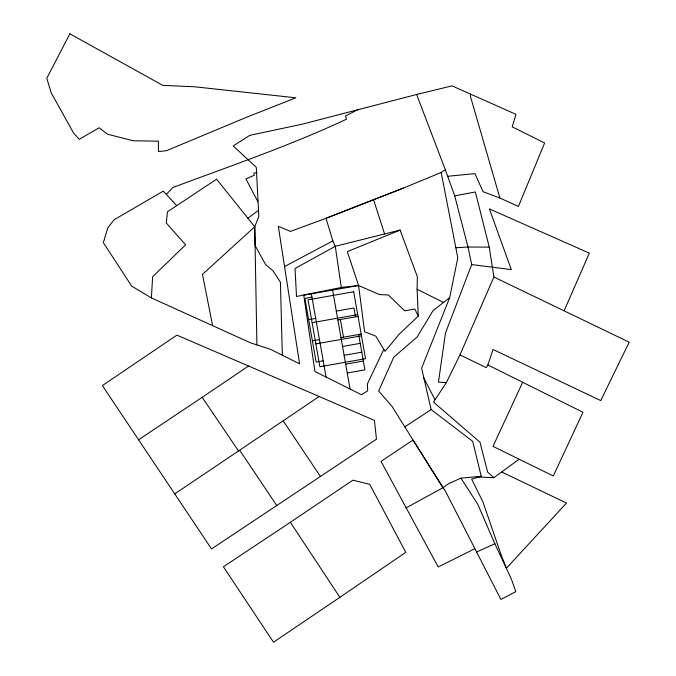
<?xml version="1.0" encoding="UTF-8"?>
<svg xmlns="http://www.w3.org/2000/svg" width="676" height="676" viewBox="0 0 676 676"><rect width="100%" height="100%" fill="white"/><g stroke="black" fill="none" stroke-linecap="round" stroke-linejoin="round"><path stroke-width="1.01" d="M418.292 316.115L417.1 289.286L417.362 276.721L400.091 230.085L335.279 246.301L295.032 268.482L296.51 296.485L341.329 287.444L358.584 285.509L379.38 294.55L388.438 295.015L404.73 310.85L414.895 309.093L418.292 316.115L399.094 334.29L385.024 351.359L375.805 336.141L364.592 331.789L358.584 285.509L347.312 251.633L400.091 230.085M256.922 344.921L254.734 226.756L258.824 216.396L256.297 167.327L233.195 145.923L249.816 135.344L302.468 124.122L416.636 94.488L445.34 169.786L441.175 172.464L403.454 188.063L325.984 218.306L290.426 231.42L278.318 226.316L299.578 363.84L270.603 349.374L250.61 342.867L151.399 297.939L152.624 276.746L185.638 244.796L166.33 223.021L167.445 211.816L216.573 179.182L254.734 226.756L255.122 245.565L265.567 264.536L272.842 270.603L280.413 282.137L282.348 355.238M474.789 548.718L438.2 566.987L381.044 461.395L413.019 440.025L445.467 491.275L500.916 599.426L515.83 591.669L511.369 579.078L506.358 568.271L500.755 553.788L482.917 501.896L471.662 479.132L481.219 476.276L472.727 441.369L431.144 409.563L421.613 368.175L449.675 297.66L457.796 257.818L441.175 172.464M493.886 277.025L459.976 354.892L486.281 367.659L487.878 364.955L493.041 349.492L600.736 400.581L629.187 342.191L493.886 277.025L489.263 247.137L475.355 191.95L454.703 195.871L445.34 169.786M454.703 195.871L467.995 247.01L471.687 264.57L445.467 333.023L438.462 382.151L446.329 382.633L459.976 354.892M564.215 310.58L589.328 253.145L489.39 208.892L511.31 269.606L471.687 264.57M522.616 382.388L492.998 446.38L553.306 475.972L582.965 412.292L487.878 364.955M383.799 349.331L367.414 383.917L367.685 390.787L361.542 394.759L314.915 371.487L303.769 295.201L358.584 285.509M446.329 382.633L433.527 402.085L479.96 442.163L487.683 472.152L493.877 477.662L518.864 459.393M248.557 366.012L374.42 420.387L376.473 439.172L211.52 548.929L102.372 385.574L176.901 335.135L248.557 366.012L202.183 397.311L238.527 450.96L319.241 396.432M176.529 205.394L166.33 194.392L172.904 187.497C231.107 165.713 290.181 145.551 346.509 119.196L345.495 116.027L358.297 109.385M254.734 226.756L202.47 274.363L212.619 325.663M449.675 297.66L433.054 310.58L417.193 336.927L393.812 357.139L378.644 390.981L392.097 406.521L442.881 487.785L405.997 507.921M247.906 218.23L258.519 210.38M442.881 487.785L448.67 483.627L460.922 478.16L481.219 476.276M339.876 597.322L405.769 552.343L369.764 484.354L352.914 480.163L290.367 522.303L339.876 597.322L273.518 642.2L223.418 566.784L290.367 522.303M138.597 439.789L202.183 397.311M174.712 493.911L238.527 450.96M404.797 426.86L431.144 409.563M284.385 266.657L332.829 240.867L325.984 218.306L403.454 188.063M476.479 552.047L494.874 543.766L506.358 568.271L566.496 503.062L501.829 472.051M416.636 94.488L452.007 85.86L515.999 114.379L512.205 126.801L544.628 142.974L518.408 206.459L499.91 198.043L483.07 191.697L474.949 173.622L448.027 176.25M311.957 297.178L304.884 298.429L316.14 362.082L323.212 360.832M336.293 311.112L353.979 307.986L355.542 316.824M308.636 319.647L315.709 318.396M312.109 322.68L357.739 314.61M337.856 319.951L358.052 316.376M312.388 340.865L319.461 339.614M340.983 337.628L361.178 334.062M315.861 343.898L361.491 335.828M342.546 346.467L360.232 343.34M344.109 355.306L361.795 352.179M345.673 364.153L363.358 361.026M347.236 372.991L364.922 369.865L358.669 334.502M256.931 172.65L253.973 173.056L254.277 175.295L245.912 178.861L257.852 201.583M455.954 247.754L467.995 247.01L489.263 247.137M478.735 477.019L493.877 477.662M417.1 289.286L443.279 302.316M151.399 297.939L131.71 286.125L103.335 242.667L107.906 227.685L114.092 219.768L163.262 191.131L166.33 194.392M283.261 420.954L320.525 476.588M239.769 450.334L276.923 505.825M460.922 478.16L477.628 504L494.874 543.766M423.7 377.783L434.879 399.508M332.829 240.867L335.279 246.301L341.329 287.444M373.558 199.699L384.627 234.023M499.91 198.043L470.462 96.516L470.462 94.133M340.366 319.503L343.493 337.189M332.584 290.105L350.075 389.038M311.366 293.857L326.077 377.064M69.848 33.8L46.813 78.264L51.122 92.705L73.676 133.214L79.32 139.29L99.144 127.756L107.492 134.203L133.189 140.785L158.353 141.157L158.429 151.576L166.516 150.68L246.292 117.371L295.851 97.8L194.578 86.765L162.789 85.362L69.848 33.8M353.692 291.762L308.07 299.831L319.9 366.747L365.53 358.677L353.692 291.762"/></g></svg>
